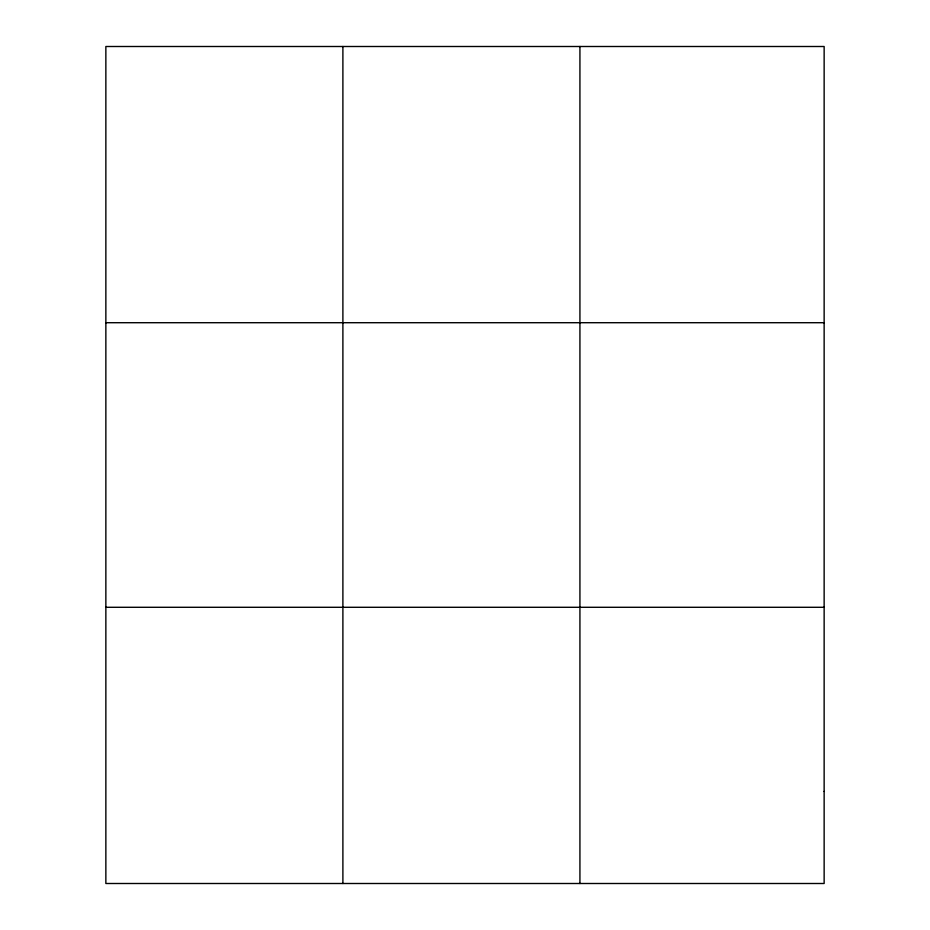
<?xml version="1.0" encoding="UTF-8"?>
<svg xmlns="http://www.w3.org/2000/svg" width="930" height="930" viewBox="0 0 930 930"><rect width="100%" height="100%" fill="white"/><g stroke="black" fill="none" stroke-linecap="round" stroke-linejoin="round"><path stroke-width="1.4" d="M342.891 46.5L342.891 883.5M579.925 46.5L579.925 883.5M105.857 322.71L824.143 322.71M105.857 607.29L824.143 607.29M824.143 791.43L824.143 883.5L105.857 883.5L105.857 46.5L824.143 46.5L824.143 791.43"/></g></svg>
